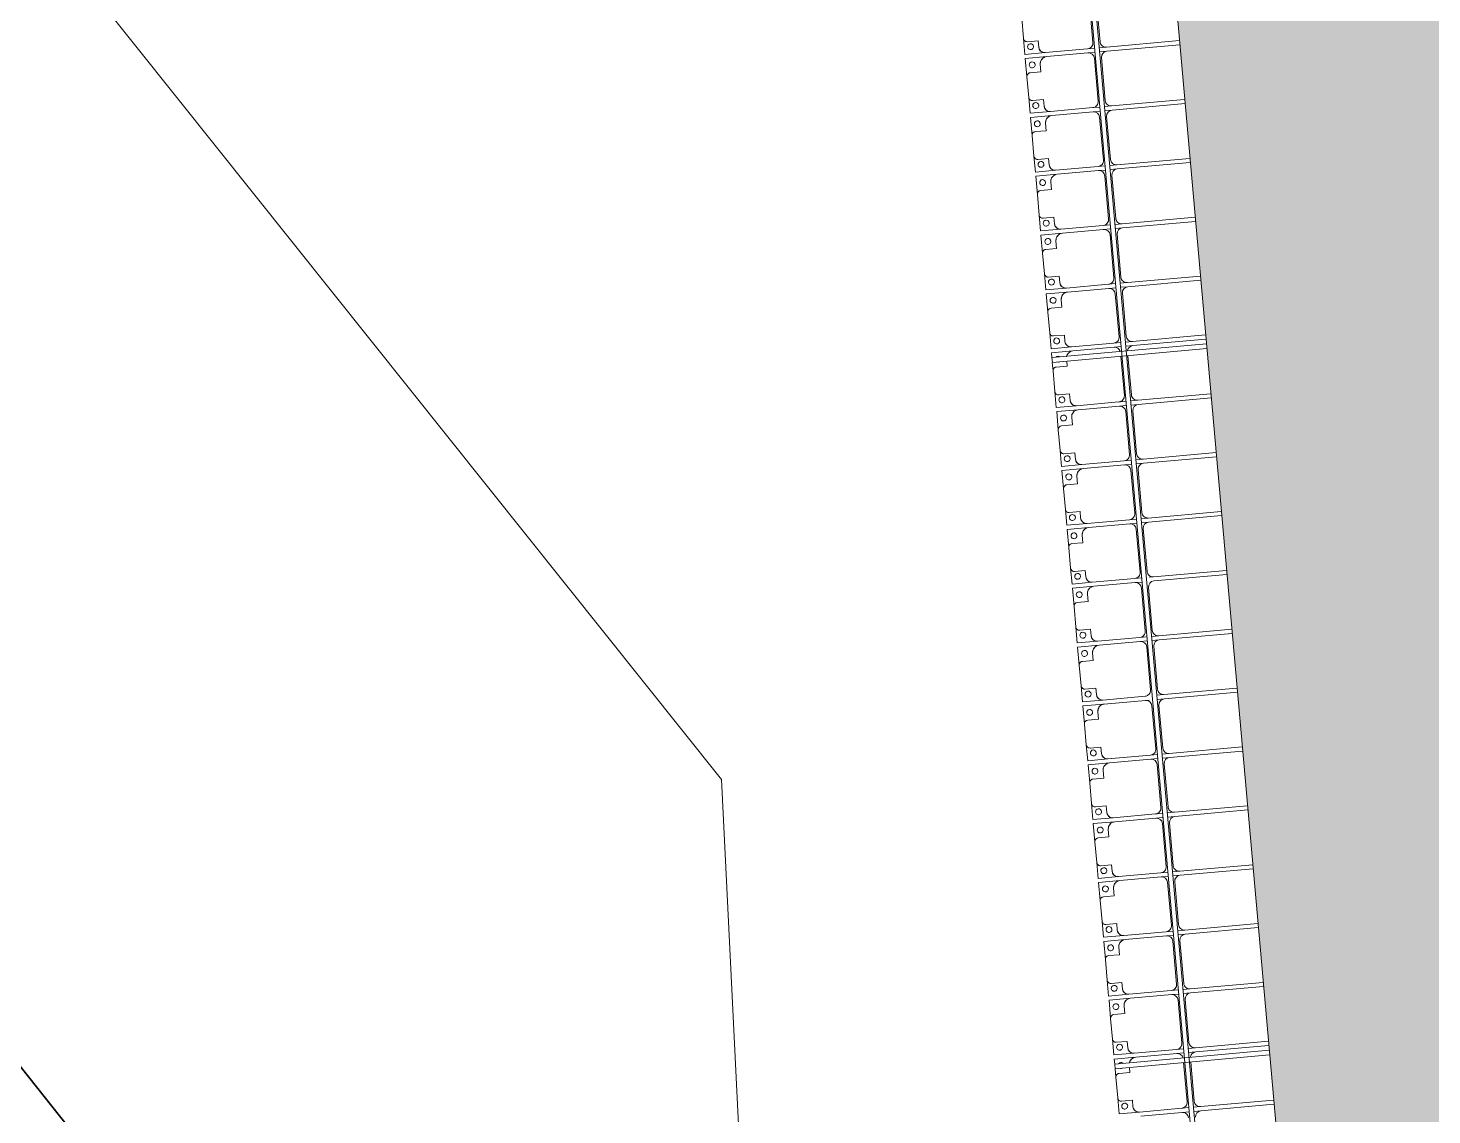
# Model space of a CAD drawing. Header units: millimetres. Extents: x -861324 to 439029, y -308065 to 694685.
# Drawn here: x -94915 to -83039, y 62810 to 72007 of the extents above; entities that cross this region are included whole.
import ezdxf

# ---------------------------------------------------------------- set-up
doc = ezdxf.new("R2010")
doc.units = ezdxf.units.MM
for name, color, linetype, lineweight in [('A-DETL-GENF', 92, 'Continuous', 9), ('A-DETL-THIN', 151, 'Continuous', 9), ('A-GENM', 13, 'Continuous', 9), ('C-TOPO-MAJR', 7, 'Continuous', 35), ('C-TOPO-MINR', 7, 'Continuous', 9), ('S-BEAM', 12, 'Continuous', 9)]:
    doc.layers.add(name, color=color, linetype=linetype, lineweight=lineweight)

# ---------------------------------------------------------------- blocks, each defined once
blk = doc.blocks.new('Dải phao đi lại kèm đỡ invester - DẢI PHAO ĐI LẠI-19658-BỐ TRÍ BÈ PIN HỒ BẢN MÒNG')
at = {"layer": 'A-GENM', "color": 7}
for p, q in [((92223, -620), (92223, 0)), ((92258, 0), (92258, -620)), ((93223, -620), (93223, 0)), ((93258, 0), (93258, -620)), ((93758, 0), (93758, -620)), ((94223, -620), (94223, 0)), ((94258, 0), (94258, -620)), ((94723, -620), (94723, 0)), ((94758, 0), (94758, -620)), ((95223, -620), (95223, 0)), ((95723, -620), (95723, 0)), ((95758, 0), (95758, -620)), ((96723, -620), (96723, 0)), ((96758, 0), (96758, -620)), ((97723, -620), (97723, 0)), ((97758, 0), (97758, -620)), ((98258, 0), (98258, -620)), ((98723, -620), (98723, 0)), ((99223, -620), (99223, 0)), ((99258, 0), (99258, -620)), ((99723, -620), (99723, 0)), ((100223, -620), (100223, 0)), ((100258, 0), (100258, -620)), ((91723, -620), (91723, 0)), ((91758, 0), (91758, -620)), ((92723, -620), (92723, 0)), ((92758, 0), (92758, -620)), ((93723, -620), (93723, 0)), ((95258, 0), (95258, -620)), ((96223, -620), (96223, 0)), ((96258, 0), (96258, -620)), ((97223, -620), (97223, 0)), ((97258, 0), (97258, -620)), ((98223, -620), (98223, 0)), ((98758, 0), (98758, -620)), ((99758, 0), (99758, -620)), ((100723, -620), (100723, 0)), ((100758, 0), (100758, -620)), ((91308, -670), (91673, -670)), ((91723, -620), (91723, -681)), ((91758, -681), (91758, -620)), ((91808, -670), (92173, -670)), ((92223, -620), (92223, -681)), ((92258, -681), (92258, -620)), ((92308, -670), (92673, -670)), ((92723, -620), (92723, -681)), ((92758, -681), (92758, -620)), ((92808, -670), (93173, -670)), ((93223, -620), (93223, -681)), ((93258, -681), (93258, -620)), ((93308, -670), (93673, -670)), ((93723, -620), (93723, -681)), ((93758, -681), (93758, -620)), ((93808, -670), (94173, -670)), ((94223, -620), (94223, -681)), ((94258, -681), (94258, -620)), ((94340, -670), (94673, -670)), ((94723, -620), (94723, -681)), ((94758, -681), (94758, -620)), ((94808, -670), (95173, -670)), ((95223, -620), (95223, -681)), ((95258, -681), (95258, -620)), ((95308, -670), (95673, -670)), ((95723, -620), (95723, -681)), ((95758, -681), (95758, -620)), ((95808, -670), (96173, -670)), ((96223, -620), (96223, -656)), ((96308, -670), (96673, -670)), ((96723, -620), (96723, -681)), ((96758, -681), (96758, -620)), ((96808, -670), (97173, -670)), ((97223, -620), (97223, -681)), ((97258, -681), (97258, -620)), ((97308, -670), (97673, -670)), ((97723, -620), (97723, -681)), ((97758, -681), (97758, -620)), ((97808, -670), (98173, -670)), ((98223, -620), (98223, -681)), ((98258, -681), (98258, -620)), ((98308, -670), (98673, -670)), ((98723, -620), (98723, -681)), ((98758, -681), (98758, -620)), ((98808, -670), (99173, -670)), ((99223, -620), (99223, -681)), ((99258, -681), (99258, -620)), ((99308, -670), (99673, -670)), ((99723, -620), (99723, -681)), ((99758, -681), (99758, -620)), ((99808, -670), (100173, -670)), ((100223, -620), (100223, -681)), ((100258, -681), (100258, -620)), ((100340, -670), (100673, -670)), ((100723, -620), (100723, -681)), ((100758, -681), (100758, -620)), ((91673, -730), (91308, -730)), ((91723, -721), (91723, -780)), ((91723, -1140), (91723, -780)), ((91758, -780), (91758, -721)), ((91758, -780), (91758, -1130)), ((92173, -730), (91808, -730)), ((92223, -721), (92223, -780)), ((92223, -1140), (92223, -780)), ((92258, -780), (92258, -721)), ((92258, -780), (92258, -1130)), ((92673, -730), (92308, -730)), ((92723, -721), (92723, -780)), ((92723, -1140), (92723, -780)), ((92758, -780), (92758, -721)), ((92758, -780), (92758, -1130)), ((93173, -730), (92808, -730)), ((93223, -721), (93223, -780)), ((93223, -1140), (93223, -780)), ((93258, -780), (93258, -721)), ((93258, -780), (93258, -1130)), ((93673, -730), (93308, -730)), ((93723, -721), (93723, -780)), ((93723, -1140), (93723, -780)), ((93758, -780), (93758, -721)), ((93758, -780), (93758, -1130)), ((94173, -730), (93808, -730)), ((94223, -721), (94223, -780)), ((94223, -1140), (94223, -780)), ((94258, -780), (94258, -721)), ((94258, -780), (94258, -1130)), ((94673, -730), (94340, -730)), ((94723, -721), (94723, -780)), ((94723, -1140), (94723, -780)), ((94758, -780), (94758, -721)), ((94758, -780), (94758, -1130)), ((95173, -730), (94808, -730)), ((95223, -721), (95223, -780)), ((95223, -1140), (95223, -780)), ((95258, -780), (95258, -721)), ((95258, -780), (95258, -1130)), ((95673, -730), (95308, -730)), ((95723, -721), (95723, -780)), ((95723, -1140), (95723, -780)), ((95758, -780), (95758, -721)), ((95758, -780), (95758, -1130)), ((96173, -730), (95808, -730)), ((96223, -721), (96223, -780)), ((96223, -1140), (96223, -780)), ((96258, -780), (96258, -721)), ((96258, -780), (96258, -1130)), ((96673, -730), (96308, -730)), ((96723, -721), (96723, -780)), ((96723, -1140), (96723, -780)), ((96758, -780), (96758, -721)), ((96758, -780), (96758, -1130)), ((97173, -730), (96808, -730)), ((97223, -1140), (97223, -780)), ((97258, -780), (97258, -748)), ((97258, -780), (97258, -1130)), ((97673, -730), (97308, -730)), ((97723, -721), (97723, -780)), ((97723, -1140), (97723, -780)), ((97758, -780), (97758, -721)), ((97758, -780), (97758, -1130)), ((98173, -730), (97808, -730)), ((98223, -721), (98223, -780)), ((98223, -1140), (98223, -780)), ((98258, -780), (98258, -721)), ((98258, -780), (98258, -1130)), ((98673, -730), (98308, -730)), ((98723, -721), (98723, -780)), ((98723, -1140), (98723, -780)), ((98758, -780), (98758, -721)), ((98758, -780), (98758, -1130)), ((99173, -730), (98808, -730)), ((99223, -721), (99223, -780)), ((99223, -1140), (99223, -780)), ((99258, -780), (99258, -721)), ((99258, -780), (99258, -1130)), ((99673, -730), (99308, -730)), ((99723, -721), (99723, -780)), ((99723, -1140), (99723, -780)), ((99758, -780), (99758, -721)), ((99758, -780), (99758, -1130)), ((100173, -730), (99808, -730)), ((100223, -721), (100223, -780)), ((100223, -1140), (100223, -780)), ((100258, -780), (100258, -721)), ((100258, -780), (100258, -1130)), ((100673, -730), (100340, -730)), ((100723, -721), (100723, -780)), ((100723, -1140), (100723, -780)), ((100758, -780), (100758, -721)), ((100758, -780), (100758, -1130)), ((91618, -1282), (91618, -1190)), ((91618, -1190), (91673, -1190)), ((91818, -1190), (91882, -1190)), ((91882, -1190), (91882, -1282)), ((92118, -1282), (92118, -1190)), ((92118, -1190), (92173, -1190)), ((92318, -1190), (92382, -1190)), ((92382, -1190), (92382, -1282)), ((92618, -1282), (92618, -1190)), ((92618, -1190), (92673, -1190)), ((92818, -1190), (92882, -1190)), ((92882, -1190), (92882, -1282)), ((93118, -1282), (93118, -1190)), ((93118, -1190), (93173, -1190)), ((93318, -1190), (93382, -1190)), ((93382, -1190), (93382, -1282)), ((93618, -1282), (93618, -1190)), ((93618, -1190), (93673, -1190)), ((93818, -1190), (93882, -1190)), ((93882, -1190), (93882, -1282)), ((94118, -1282), (94118, -1190)), ((94118, -1190), (94173, -1190)), ((94340, -1190), (94382, -1190)), ((94382, -1190), (94382, -1282)), ((94618, -1282), (94618, -1190)), ((94618, -1190), (94673, -1190)), ((94818, -1190), (94882, -1190)), ((94882, -1190), (94882, -1282)), ((95118, -1282), (95118, -1190)), ((95118, -1190), (95173, -1190)), ((95318, -1190), (95382, -1190)), ((95382, -1190), (95382, -1282)), ((95618, -1282), (95618, -1190)), ((95618, -1190), (95673, -1190)), ((95818, -1190), (95882, -1190)), ((95882, -1190), (95882, -1282)), ((96118, -1282), (96118, -1190)), ((96118, -1190), (96173, -1190)), ((96318, -1190), (96382, -1190)), ((96382, -1190), (96382, -1282)), ((96618, -1282), (96618, -1190)), ((96618, -1190), (96673, -1190)), ((96818, -1190), (96882, -1190)), ((96882, -1190), (96882, -1282)), ((97118, -1282), (97118, -1190)), ((97118, -1190), (97173, -1190)), ((97318, -1190), (97382, -1190)), ((97382, -1190), (97382, -1282)), ((97618, -1282), (97618, -1190)), ((97618, -1190), (97673, -1190)), ((97818, -1190), (97882, -1190)), ((97882, -1190), (97882, -1282)), ((98118, -1282), (98118, -1190)), ((98118, -1190), (98173, -1190)), ((98318, -1190), (98382, -1190)), ((98382, -1190), (98382, -1282)), ((98618, -1282), (98618, -1190)), ((98618, -1190), (98673, -1190)), ((98818, -1190), (98882, -1190)), ((98882, -1190), (98882, -1282)), ((99118, -1282), (99118, -1190)), ((99118, -1190), (99173, -1190)), ((99318, -1190), (99382, -1190)), ((99382, -1190), (99382, -1282)), ((99618, -1282), (99618, -1190)), ((99618, -1190), (99673, -1190)), ((99818, -1190), (99882, -1190)), ((99882, -1190), (99882, -1282)), ((100118, -1282), (100118, -1190)), ((100118, -1190), (100173, -1190)), ((100340, -1190), (100382, -1190)), ((100382, -1190), (100382, -1282)), ((100618, -1282), (100618, -1190)), ((100618, -1190), (100673, -1190)), ((91412, -1312), (91588, -1312)), ((91912, -1312), (92088, -1312)), ((92412, -1312), (92588, -1312)), ((92912, -1312), (93088, -1312)), ((93412, -1312), (93588, -1312)), ((93912, -1312), (94088, -1312)), ((94412, -1312), (94588, -1312)), ((94912, -1312), (95088, -1312)), ((95412, -1312), (95588, -1312)), ((95912, -1312), (96088, -1312)), ((96412, -1312), (96588, -1312)), ((96912, -1312), (97088, -1312)), ((97412, -1312), (97588, -1312)), ((97912, -1312), (98088, -1312)), ((98412, -1312), (98588, -1312)), ((98912, -1312), (99088, -1312)), ((99412, -1312), (99588, -1312)), ((99912, -1312), (100088, -1312)), ((100412, -1312), (100588, -1312))]:
    blk.add_line(p, q, dxfattribs=at)
at = {"layer": 'A-GENM', "color": 9}
for p, q in [((91723, -620), (91723, -681)), ((91758, -681), (91758, -620)), ((92223, -620), (92223, -681)), ((92258, -681), (92258, -620)), ((92723, -620), (92723, -681)), ((92758, -681), (92758, -620)), ((93223, -620), (93223, -681)), ((93258, -681), (93258, -620)), ((93723, -620), (93723, -681)), ((93758, -681), (93758, -620)), ((94223, -620), (94223, -681)), ((94258, -681), (94258, -620)), ((94723, -620), (94723, -681)), ((94758, -681), (94758, -620)), ((95223, -620), (95223, -681)), ((95258, -681), (95258, -620)), ((95723, -620), (95723, -681)), ((95758, -681), (95758, -620)), ((96723, -620), (96723, -681)), ((96758, -681), (96758, -620)), ((97223, -620), (97223, -681)), ((97258, -681), (97258, -620)), ((97723, -620), (97723, -681)), ((97758, -681), (97758, -620)), ((98223, -620), (98223, -681)), ((98258, -681), (98258, -620)), ((98723, -620), (98723, -681)), ((98758, -681), (98758, -620)), ((99223, -620), (99223, -681)), ((99258, -681), (99258, -620)), ((99723, -620), (99723, -681)), ((99758, -681), (99758, -620)), ((100223, -620), (100223, -681)), ((100258, -681), (100258, -620)), ((100723, -620), (100723, -681)), ((100758, -681), (100758, -620)), ((91723, -721), (91723, -780)), ((91758, -780), (91758, -721)), ((92223, -721), (92223, -780)), ((92258, -780), (92258, -721)), ((92723, -721), (92723, -780)), ((92758, -780), (92758, -721)), ((93223, -721), (93223, -780)), ((93258, -780), (93258, -721)), ((93723, -721), (93723, -780)), ((93758, -780), (93758, -721)), ((94223, -721), (94223, -780)), ((94258, -780), (94258, -721)), ((94723, -721), (94723, -780)), ((94758, -780), (94758, -721)), ((95223, -721), (95223, -780)), ((95258, -780), (95258, -721)), ((95723, -721), (95723, -780)), ((95758, -780), (95758, -721)), ((96223, -721), (96223, -780)), ((96258, -780), (96258, -721)), ((96723, -721), (96723, -780)), ((96758, -780), (96758, -721)), ((97258, -780), (97258, -748)), ((97723, -721), (97723, -780)), ((97758, -780), (97758, -721)), ((98223, -721), (98223, -780)), ((98258, -780), (98258, -721)), ((98723, -721), (98723, -780)), ((98758, -780), (98758, -721)), ((99223, -721), (99223, -780)), ((99258, -780), (99258, -721)), ((99723, -721), (99723, -780)), ((99758, -780), (99758, -721)), ((100223, -721), (100223, -780)), ((100258, -780), (100258, -721)), ((100723, -721), (100723, -780)), ((100758, -780), (100758, -721)), ((91723, -1140), (91723, -1312)), ((91723, -1312), (91723, -1140)), ((91758, -1312), (91758, -1130)), ((91758, -1130), (91758, -1312)), ((92223, -1140), (92223, -1312)), ((92223, -1312), (92223, -1140)), ((92258, -1312), (92258, -1130)), ((92258, -1130), (92258, -1312)), ((92723, -1140), (92723, -1312)), ((92723, -1312), (92723, -1140)), ((92758, -1312), (92758, -1130)), ((92758, -1130), (92758, -1312)), ((93223, -1140), (93223, -1312)), ((93223, -1312), (93223, -1140)), ((93258, -1312), (93258, -1130)), ((93258, -1130), (93258, -1312)), ((93723, -1140), (93723, -1312)), ((93723, -1312), (93723, -1140)), ((93758, -1312), (93758, -1130)), ((93758, -1130), (93758, -1312)), ((94223, -1140), (94223, -1312)), ((94223, -1312), (94223, -1140)), ((94258, -1312), (94258, -1130)), ((94258, -1130), (94258, -1312)), ((94723, -1140), (94723, -1312)), ((94723, -1312), (94723, -1140)), ((94758, -1312), (94758, -1130)), ((94758, -1130), (94758, -1312)), ((95223, -1140), (95223, -1312)), ((95223, -1312), (95223, -1140)), ((95258, -1312), (95258, -1130)), ((95258, -1130), (95258, -1312)), ((95723, -1140), (95723, -1312)), ((95723, -1312), (95723, -1140)), ((95758, -1312), (95758, -1130)), ((95758, -1130), (95758, -1312)), ((96223, -1140), (96223, -1312)), ((96223, -1312), (96223, -1140)), ((96258, -1312), (96258, -1130)), ((96258, -1130), (96258, -1312)), ((96723, -1140), (96723, -1312)), ((96723, -1312), (96723, -1140)), ((96758, -1312), (96758, -1130)), ((96758, -1130), (96758, -1312)), ((97223, -1140), (97223, -1312)), ((97223, -1312), (97223, -1140)), ((97258, -1312), (97258, -1130)), ((97258, -1130), (97258, -1312)), ((97723, -1140), (97723, -1312)), ((97723, -1312), (97723, -1140)), ((97758, -1312), (97758, -1130)), ((97758, -1130), (97758, -1312)), ((98223, -1140), (98223, -1312)), ((98223, -1312), (98223, -1140)), ((98258, -1312), (98258, -1130)), ((98258, -1130), (98258, -1312)), ((98723, -1140), (98723, -1312)), ((98723, -1312), (98723, -1140)), ((98758, -1312), (98758, -1130)), ((98758, -1130), (98758, -1312)), ((99223, -1140), (99223, -1312)), ((99223, -1312), (99223, -1140)), ((99258, -1312), (99258, -1130)), ((99258, -1130), (99258, -1312)), ((99723, -1140), (99723, -1312)), ((99723, -1312), (99723, -1140)), ((99758, -1312), (99758, -1130)), ((99758, -1130), (99758, -1312)), ((100223, -1140), (100223, -1312)), ((100223, -1312), (100223, -1140)), ((100258, -1312), (100258, -1130)), ((100258, -1130), (100258, -1312)), ((100723, -1140), (100723, -1312)), ((100723, -1312), (100723, -1140)), ((91673, -1190), (91618, -1190)), ((91618, -1190), (91618, -1282)), ((91618, -1282), (91618, -1190)), ((91618, -1190), (91618, -1282)), ((91618, -1190), (91673, -1190)), ((91673, -1190), (91618, -1190)), ((91882, -1190), (91818, -1190)), ((91818, -1190), (91882, -1190)), ((91882, -1190), (91818, -1190)), ((91882, -1282), (91882, -1190)), ((91882, -1190), (91882, -1282)), ((91882, -1282), (91882, -1190)), ((92173, -1190), (92118, -1190)), ((92118, -1190), (92118, -1282)), ((92118, -1282), (92118, -1190)), ((92118, -1190), (92118, -1282)), ((92118, -1190), (92173, -1190)), ((92173, -1190), (92118, -1190)), ((92382, -1190), (92318, -1190)), ((92318, -1190), (92382, -1190)), ((92382, -1190), (92318, -1190)), ((92382, -1282), (92382, -1190)), ((92382, -1190), (92382, -1282)), ((92382, -1282), (92382, -1190)), ((92673, -1190), (92618, -1190)), ((92618, -1190), (92618, -1282)), ((92618, -1282), (92618, -1190)), ((92618, -1190), (92618, -1282)), ((92618, -1190), (92673, -1190)), ((92673, -1190), (92618, -1190)), ((92882, -1190), (92818, -1190)), ((92818, -1190), (92882, -1190)), ((92882, -1190), (92818, -1190)), ((92882, -1282), (92882, -1190)), ((92882, -1190), (92882, -1282)), ((92882, -1282), (92882, -1190)), ((93173, -1190), (93118, -1190)), ((93118, -1190), (93118, -1282)), ((93118, -1282), (93118, -1190)), ((93118, -1190), (93118, -1282)), ((93118, -1190), (93173, -1190)), ((93173, -1190), (93118, -1190)), ((93382, -1190), (93318, -1190)), ((93318, -1190), (93382, -1190)), ((93382, -1190), (93318, -1190)), ((93382, -1282), (93382, -1190)), ((93382, -1190), (93382, -1282)), ((93382, -1282), (93382, -1190)), ((93673, -1190), (93618, -1190)), ((93618, -1190), (93618, -1282)), ((93618, -1282), (93618, -1190)), ((93618, -1190), (93618, -1282)), ((93618, -1190), (93673, -1190)), ((93673, -1190), (93618, -1190)), ((93882, -1190), (93818, -1190)), ((93818, -1190), (93882, -1190)), ((93882, -1190), (93818, -1190)), ((93882, -1282), (93882, -1190)), ((93882, -1190), (93882, -1282)), ((93882, -1282), (93882, -1190)), ((94173, -1190), (94118, -1190)), ((94118, -1190), (94118, -1282)), ((94118, -1282), (94118, -1190)), ((94118, -1190), (94118, -1282)), ((94118, -1190), (94173, -1190)), ((94173, -1190), (94118, -1190)), ((94382, -1190), (94340, -1190)), ((94340, -1190), (94382, -1190)), ((94382, -1190), (94340, -1190)), ((94382, -1282), (94382, -1190)), ((94382, -1190), (94382, -1282)), ((94382, -1282), (94382, -1190)), ((94673, -1190), (94618, -1190)), ((94618, -1190), (94618, -1282)), ((94618, -1282), (94618, -1190)), ((94618, -1190), (94618, -1282)), ((94618, -1190), (94673, -1190)), ((94673, -1190), (94618, -1190)), ((94882, -1190), (94818, -1190)), ((94818, -1190), (94882, -1190)), ((94882, -1190), (94818, -1190)), ((94882, -1282), (94882, -1190)), ((94882, -1190), (94882, -1282)), ((94882, -1282), (94882, -1190)), ((95173, -1190), (95118, -1190)), ((95118, -1190), (95118, -1282)), ((95118, -1282), (95118, -1190)), ((95118, -1190), (95118, -1282)), ((95118, -1190), (95173, -1190)), ((95173, -1190), (95118, -1190)), ((95382, -1190), (95318, -1190)), ((95318, -1190), (95382, -1190)), ((95382, -1190), (95318, -1190)), ((95382, -1282), (95382, -1190)), ((95382, -1190), (95382, -1282)), ((95382, -1282), (95382, -1190)), ((95673, -1190), (95618, -1190)), ((95618, -1190), (95618, -1282)), ((95618, -1282), (95618, -1190)), ((95618, -1190), (95618, -1282)), ((95618, -1190), (95673, -1190)), ((95673, -1190), (95618, -1190)), ((95882, -1190), (95818, -1190)), ((95818, -1190), (95882, -1190)), ((95882, -1190), (95818, -1190)), ((95882, -1282), (95882, -1190)), ((95882, -1190), (95882, -1282)), ((95882, -1282), (95882, -1190)), ((96173, -1190), (96118, -1190)), ((96118, -1190), (96118, -1282)), ((96118, -1282), (96118, -1190)), ((96118, -1190), (96118, -1282)), ((96118, -1190), (96173, -1190)), ((96173, -1190), (96118, -1190)), ((96382, -1190), (96318, -1190)), ((96318, -1190), (96382, -1190)), ((96382, -1190), (96318, -1190)), ((96382, -1282), (96382, -1190)), ((96382, -1190), (96382, -1282)), ((96382, -1282), (96382, -1190)), ((96673, -1190), (96618, -1190)), ((96618, -1190), (96618, -1282)), ((96618, -1282), (96618, -1190)), ((96618, -1190), (96618, -1282)), ((96618, -1190), (96673, -1190)), ((96673, -1190), (96618, -1190)), ((96882, -1190), (96818, -1190)), ((96818, -1190), (96882, -1190)), ((96882, -1190), (96818, -1190)), ((96882, -1282), (96882, -1190)), ((96882, -1190), (96882, -1282)), ((96882, -1282), (96882, -1190)), ((97173, -1190), (97118, -1190)), ((97118, -1190), (97118, -1282)), ((97118, -1282), (97118, -1190)), ((97118, -1190), (97118, -1282)), ((97118, -1190), (97173, -1190)), ((97173, -1190), (97118, -1190)), ((97382, -1190), (97318, -1190)), ((97318, -1190), (97382, -1190)), ((97382, -1190), (97318, -1190)), ((97382, -1282), (97382, -1190)), ((97382, -1190), (97382, -1282)), ((97382, -1282), (97382, -1190)), ((97673, -1190), (97618, -1190)), ((97618, -1190), (97618, -1282)), ((97618, -1282), (97618, -1190)), ((97618, -1190), (97618, -1282)), ((97618, -1190), (97673, -1190)), ((97673, -1190), (97618, -1190)), ((97882, -1190), (97818, -1190)), ((97818, -1190), (97882, -1190)), ((97882, -1190), (97818, -1190)), ((97882, -1282), (97882, -1190)), ((97882, -1190), (97882, -1282)), ((97882, -1282), (97882, -1190)), ((98173, -1190), (98118, -1190)), ((98118, -1190), (98118, -1282)), ((98118, -1282), (98118, -1190)), ((98118, -1190), (98118, -1282)), ((98118, -1190), (98173, -1190)), ((98173, -1190), (98118, -1190)), ((98382, -1190), (98318, -1190)), ((98318, -1190), (98382, -1190)), ((98382, -1190), (98318, -1190)), ((98382, -1282), (98382, -1190)), ((98382, -1190), (98382, -1282)), ((98382, -1282), (98382, -1190)), ((98673, -1190), (98618, -1190)), ((98618, -1190), (98618, -1282)), ((98618, -1282), (98618, -1190)), ((98618, -1190), (98618, -1282)), ((98618, -1190), (98673, -1190)), ((98673, -1190), (98618, -1190)), ((98882, -1190), (98818, -1190)), ((98818, -1190), (98882, -1190)), ((98882, -1190), (98818, -1190)), ((98882, -1282), (98882, -1190)), ((98882, -1190), (98882, -1282)), ((98882, -1282), (98882, -1190)), ((99173, -1190), (99118, -1190)), ((99118, -1190), (99118, -1282)), ((99118, -1282), (99118, -1190)), ((99118, -1190), (99118, -1282)), ((99118, -1190), (99173, -1190)), ((99173, -1190), (99118, -1190)), ((99382, -1190), (99318, -1190)), ((99318, -1190), (99382, -1190)), ((99382, -1190), (99318, -1190)), ((99382, -1282), (99382, -1190)), ((99382, -1190), (99382, -1282)), ((99382, -1282), (99382, -1190)), ((99673, -1190), (99618, -1190)), ((99618, -1190), (99618, -1282)), ((99618, -1282), (99618, -1190)), ((99618, -1190), (99618, -1282)), ((99618, -1190), (99673, -1190)), ((99673, -1190), (99618, -1190)), ((99882, -1190), (99818, -1190)), ((99818, -1190), (99882, -1190)), ((99882, -1190), (99818, -1190)), ((99882, -1282), (99882, -1190)), ((99882, -1190), (99882, -1282)), ((99882, -1282), (99882, -1190)), ((100173, -1190), (100118, -1190)), ((100118, -1190), (100118, -1282)), ((100118, -1282), (100118, -1190)), ((100118, -1190), (100118, -1282)), ((100118, -1190), (100173, -1190)), ((100173, -1190), (100118, -1190)), ((100382, -1190), (100340, -1190)), ((100340, -1190), (100382, -1190)), ((100382, -1190), (100340, -1190)), ((100382, -1282), (100382, -1190)), ((100382, -1190), (100382, -1282)), ((100382, -1282), (100382, -1190)), ((100673, -1190), (100618, -1190)), ((100618, -1190), (100618, -1282)), ((100618, -1282), (100618, -1190)), ((100618, -1190), (100618, -1282)), ((100618, -1190), (100673, -1190)), ((100673, -1190), (100618, -1190)), ((91723, -1312), (91588, -1312)), ((91588, -1312), (91723, -1312)), ((91912, -1312), (91758, -1312)), ((91758, -1312), (91912, -1312)), ((92223, -1312), (92088, -1312)), ((92088, -1312), (92223, -1312)), ((92412, -1312), (92258, -1312)), ((92258, -1312), (92412, -1312)), ((92723, -1312), (92588, -1312)), ((92588, -1312), (92723, -1312)), ((92912, -1312), (92758, -1312)), ((92758, -1312), (92912, -1312)), ((93223, -1312), (93088, -1312)), ((93088, -1312), (93223, -1312)), ((93412, -1312), (93258, -1312)), ((93258, -1312), (93412, -1312)), ((93723, -1312), (93588, -1312)), ((93588, -1312), (93723, -1312)), ((93912, -1312), (93758, -1312)), ((93758, -1312), (93912, -1312)), ((94223, -1312), (94088, -1312)), ((94088, -1312), (94223, -1312)), ((94300, -1312), (94258, -1312)), ((94258, -1312), (94300, -1312)), ((94412, -1312), (94340, -1312)), ((94340, -1312), (94412, -1312)), ((94723, -1312), (94588, -1312)), ((94588, -1312), (94723, -1312)), ((94912, -1312), (94758, -1312)), ((94758, -1312), (94912, -1312)), ((95223, -1312), (95088, -1312)), ((95088, -1312), (95223, -1312)), ((95412, -1312), (95258, -1312)), ((95258, -1312), (95412, -1312)), ((95723, -1312), (95588, -1312)), ((95588, -1312), (95723, -1312)), ((95912, -1312), (95758, -1312)), ((95758, -1312), (95912, -1312)), ((96223, -1312), (96088, -1312)), ((96088, -1312), (96223, -1312)), ((96412, -1312), (96258, -1312)), ((96258, -1312), (96412, -1312)), ((96723, -1312), (96588, -1312)), ((96588, -1312), (96723, -1312)), ((96912, -1312), (96758, -1312)), ((96758, -1312), (96912, -1312)), ((97223, -1312), (97088, -1312)), ((97088, -1312), (97223, -1312)), ((97412, -1312), (97258, -1312)), ((97258, -1312), (97412, -1312)), ((97723, -1312), (97588, -1312)), ((97588, -1312), (97723, -1312)), ((97912, -1312), (97758, -1312)), ((97758, -1312), (97912, -1312)), ((98223, -1312), (98088, -1312)), ((98088, -1312), (98223, -1312)), ((98412, -1312), (98258, -1312)), ((98258, -1312), (98412, -1312)), ((98723, -1312), (98588, -1312)), ((98588, -1312), (98723, -1312)), ((98912, -1312), (98758, -1312)), ((98758, -1312), (98912, -1312)), ((99223, -1312), (99088, -1312)), ((99088, -1312), (99223, -1312)), ((99412, -1312), (99258, -1312)), ((99258, -1312), (99412, -1312)), ((99723, -1312), (99588, -1312)), ((99588, -1312), (99723, -1312)), ((99912, -1312), (99758, -1312)), ((99758, -1312), (99912, -1312)), ((100223, -1312), (100088, -1312)), ((100088, -1312), (100223, -1312)), ((100300, -1312), (100258, -1312)), ((100258, -1312), (100300, -1312)), ((100412, -1312), (100340, -1312)), ((100340, -1312), (100412, -1312)), ((100723, -1312), (100588, -1312)), ((100588, -1312), (100723, -1312))]:
    blk.add_line(p, q, dxfattribs=at)
at = {"layer": 'A-GENM', "color": 7}
for centre, radius, start, end in [((91673, -620), 50, 270, 0), ((91808, -620), 50, 180, 270), ((92173, -620), 50, 270, 0), ((92308, -620), 50, 180, 270), ((92673, -620), 50, 270, 0), ((92808, -620), 50, 180, 270), ((93173, -620), 50, 270, 0), ((93308, -620), 50, 180, 270), ((93673, -620), 50, 270, 0), ((93808, -620), 50, 180, 270), ((94173, -620), 50, 270, 0), ((94308, -620), 50, 180, 255), ((94673, -620), 50, 270, 0), ((94808, -620), 50, 180, 270), ((95173, -620), 50, 270, 0), ((95308, -620), 50, 180, 270), ((95673, -620), 50, 270, 0), ((95808, -620), 50, 180, 270), ((96173, -620), 50, 270, 0), ((96308, -620), 50, 180, 270), ((96673, -620), 50, 270, 0), ((96808, -620), 50, 180, 270), ((97173, -620), 50, 270, 0), ((97308, -620), 50, 180, 270), ((97673, -620), 50, 270, 0), ((97808, -620), 50, 180, 270), ((98173, -620), 50, 270, 0), ((98308, -620), 50, 180, 270), ((98673, -620), 50, 270, 0), ((98808, -620), 50, 180, 270), ((99173, -620), 50, 270, 0), ((99308, -620), 50, 180, 270), ((99673, -620), 50, 270, 0), ((99808, -620), 50, 180, 270), ((100173, -620), 50, 270, 0), ((100308, -620), 50, 180, 255), ((100673, -620), 50, 270, 0), ((100808, -620), 50, 180, 270), ((91673, -780), 50, 360, 90), ((91808, -780), 50, 90, 180), ((92173, -780), 50, 360, 90), ((92308, -780), 50, 90, 180), ((92673, -780), 50, 360, 90), ((92808, -780), 50, 90, 180), ((93173, -780), 50, 360, 90), ((93308, -780), 50, 90, 180), ((93673, -780), 50, 360, 90), ((93808, -780), 50, 90, 180), ((94173, -780), 50, 360, 90), ((94308, -780), 50, 105, 180), ((94673, -780), 50, 360, 90), ((94808, -780), 50, 90, 180), ((95173, -780), 50, 360, 90), ((95308, -780), 50, 90, 180), ((95673, -780), 50, 360, 90), ((95808, -780), 50, 90, 180), ((96173, -780), 50, 360, 90), ((96308, -780), 50, 90, 180), ((96673, -780), 50, 360, 90), ((96808, -780), 50, 90, 180), ((97173, -780), 50, 360, 90), ((97308, -780), 50, 90, 180), ((97673, -780), 50, 360, 90), ((97808, -780), 50, 90, 180), ((98173, -780), 50, 360, 90), ((98308, -780), 50, 90, 180), ((98673, -780), 50, 360, 90), ((98808, -780), 50, 90, 180), ((99173, -780), 50, 360, 90), ((99308, -780), 50, 90, 180), ((99673, -780), 50, 360, 90), ((99808, -780), 50, 90, 180), ((100173, -780), 50, 360, 90), ((100308, -780), 50, 105, 180), ((100673, -780), 50, 360, 90), ((100808, -780), 50, 90, 180), ((91673, -1140), 50, 270, 360), ((91818, -1130), 60, 180, 270), ((92173, -1140), 50, 270, 360), ((92318, -1130), 60, 180, 270), ((92673, -1140), 50, 270, 360), ((92818, -1130), 60, 180, 270), ((93173, -1140), 50, 270, 360), ((93318, -1130), 60, 180, 270), ((93673, -1140), 50, 270, 360), ((93818, -1130), 60, 180, 270), ((94173, -1140), 50, 270, 360), ((94318, -1130), 60, 180, 255), ((94673, -1140), 50, 270, 360), ((94818, -1130), 60, 180, 270), ((95173, -1140), 50, 270, 360), ((95318, -1130), 60, 180, 270), ((95673, -1140), 50, 270, 360), ((95818, -1130), 60, 180, 270), ((96173, -1140), 50, 270, 360), ((96318, -1130), 60, 180, 270), ((96673, -1140), 50, 270, 360), ((96818, -1130), 60, 180, 270), ((97173, -1140), 50, 270, 360), ((97318, -1130), 60, 180, 270), ((97673, -1140), 50, 270, 360), ((97818, -1130), 60, 180, 270), ((98173, -1140), 50, 270, 360), ((98318, -1130), 60, 180, 270), ((98673, -1140), 50, 270, 360), ((98818, -1130), 60, 180, 270), ((99173, -1140), 50, 270, 360), ((99318, -1130), 60, 180, 270), ((99673, -1140), 50, 270, 360), ((99818, -1130), 60, 180, 270), ((100173, -1140), 50, 270, 360), ((100318, -1130), 60, 180, 255), ((100673, -1140), 50, 270, 360), ((91588, -1282), 30, 270, 0), ((91912, -1282), 30, 180, 270), ((92088, -1282), 30, 270, 0), ((92412, -1282), 30, 180, 270), ((92588, -1282), 30, 270, 0), ((92912, -1282), 30, 180, 270), ((93088, -1282), 30, 270, 0), ((93412, -1282), 30, 180, 270), ((93588, -1282), 30, 270, 0), ((93912, -1282), 30, 180, 270), ((94088, -1282), 30, 270, 0), ((94412, -1282), 30, 180, 270), ((94588, -1282), 30, 270, 0), ((94912, -1282), 30, 180, 270), ((95088, -1282), 30, 270, 0), ((95412, -1282), 30, 180, 270), ((95588, -1282), 30, 270, 0), ((95912, -1282), 30, 180, 270), ((96088, -1282), 30, 270, 0), ((96412, -1282), 30, 180, 270), ((96588, -1282), 30, 270, 0), ((96912, -1282), 30, 180, 270), ((97088, -1282), 30, 270, 0), ((97412, -1282), 30, 180, 270), ((97588, -1282), 30, 270, 0), ((97912, -1282), 30, 180, 270), ((98088, -1282), 30, 270, 0), ((98412, -1282), 30, 180, 270), ((98588, -1282), 30, 270, 0), ((98912, -1282), 30, 180, 270), ((99088, -1282), 30, 270, 0), ((99412, -1282), 30, 180, 270), ((99588, -1282), 30, 270, 0), ((99912, -1282), 30, 180, 270), ((100088, -1282), 30, 270, 0), ((100412, -1282), 30, 180, 270), ((100588, -1282), 30, 270, 0)]:
    blk.add_arc(centre, radius, start, end, dxfattribs=at)
at = {"layer": 'A-GENM', "color": 9}
for centre, radius, start, end in [((91673, -1140), 50, 270, 345), ((91673, -1140), 50, 270, 345), ((91673, -1140), 50, 270, 345), ((91818, -1130), 60, 195, 270), ((91818, -1130), 60, 195, 270), ((91818, -1130), 60, 195, 270), ((92173, -1140), 50, 270, 345), ((92173, -1140), 50, 270, 345), ((92173, -1140), 50, 270, 345), ((92318, -1130), 60, 195, 270), ((92318, -1130), 60, 195, 270), ((92318, -1130), 60, 195, 270), ((92673, -1140), 50, 270, 345), ((92673, -1140), 50, 270, 345), ((92673, -1140), 50, 270, 345), ((92818, -1130), 60, 195, 270), ((92818, -1130), 60, 195, 270), ((92818, -1130), 60, 195, 270), ((93173, -1140), 50, 270, 345), ((93173, -1140), 50, 270, 345), ((93173, -1140), 50, 270, 345), ((93318, -1130), 60, 195, 270), ((93318, -1130), 60, 195, 270), ((93318, -1130), 60, 195, 270), ((93673, -1140), 50, 270, 345), ((93673, -1140), 50, 270, 345), ((93673, -1140), 50, 270, 345), ((93818, -1130), 60, 195, 270), ((93818, -1130), 60, 195, 270), ((93818, -1130), 60, 195, 270), ((94173, -1140), 50, 270, 345), ((94173, -1140), 50, 270, 345), ((94173, -1140), 50, 270, 345), ((94318, -1130), 60, 195, 255), ((94318, -1130), 60, 195, 255), ((94318, -1130), 60, 195, 255), ((94673, -1140), 50, 270, 345), ((94673, -1140), 50, 270, 345), ((94673, -1140), 50, 270, 345), ((94818, -1130), 60, 195, 270), ((94818, -1130), 60, 195, 270), ((94818, -1130), 60, 195, 270), ((95173, -1140), 50, 270, 345), ((95173, -1140), 50, 270, 345), ((95173, -1140), 50, 270, 345), ((95318, -1130), 60, 195, 270), ((95318, -1130), 60, 195, 270), ((95318, -1130), 60, 195, 270), ((95673, -1140), 50, 270, 345), ((95673, -1140), 50, 270, 345), ((95673, -1140), 50, 270, 345), ((95818, -1130), 60, 195, 270), ((95818, -1130), 60, 195, 270), ((95818, -1130), 60, 195, 270), ((96173, -1140), 50, 270, 345), ((96173, -1140), 50, 270, 345), ((96173, -1140), 50, 270, 345), ((96318, -1130), 60, 195, 270), ((96318, -1130), 60, 195, 270), ((96318, -1130), 60, 195, 270), ((96673, -1140), 50, 270, 345), ((96673, -1140), 50, 270, 345), ((96673, -1140), 50, 270, 345), ((96818, -1130), 60, 195, 270), ((96818, -1130), 60, 195, 270), ((96818, -1130), 60, 195, 270), ((97173, -1140), 50, 270, 345), ((97173, -1140), 50, 270, 345), ((97173, -1140), 50, 270, 345), ((97318, -1130), 60, 195, 270), ((97318, -1130), 60, 195, 270), ((97318, -1130), 60, 195, 270), ((97673, -1140), 50, 270, 345), ((97673, -1140), 50, 270, 345), ((97673, -1140), 50, 270, 345), ((97818, -1130), 60, 195, 270), ((97818, -1130), 60, 195, 270), ((97818, -1130), 60, 195, 270), ((98173, -1140), 50, 270, 345), ((98173, -1140), 50, 270, 345), ((98173, -1140), 50, 270, 345), ((98318, -1130), 60, 195, 270), ((98318, -1130), 60, 195, 270), ((98318, -1130), 60, 195, 270), ((98673, -1140), 50, 270, 345), ((98673, -1140), 50, 270, 345), ((98673, -1140), 50, 270, 345), ((98818, -1130), 60, 195, 270), ((98818, -1130), 60, 195, 270), ((98818, -1130), 60, 195, 270), ((99173, -1140), 50, 270, 345), ((99173, -1140), 50, 270, 345), ((99173, -1140), 50, 270, 345), ((99318, -1130), 60, 195, 270), ((99318, -1130), 60, 195, 270), ((99318, -1130), 60, 195, 270), ((99673, -1140), 50, 270, 345), ((99673, -1140), 50, 270, 345), ((99673, -1140), 50, 270, 345), ((99818, -1130), 60, 195, 270), ((99818, -1130), 60, 195, 270), ((99818, -1130), 60, 195, 270), ((100173, -1140), 50, 270, 345), ((100173, -1140), 50, 270, 345), ((100173, -1140), 50, 270, 345), ((100318, -1130), 60, 195, 255), ((100318, -1130), 60, 195, 255), ((100318, -1130), 60, 195, 255), ((100673, -1140), 50, 270, 345), ((100673, -1140), 50, 270, 345), ((100673, -1140), 50, 270, 345), ((91588, -1282), 30, 300, 0), ((91588, -1282), 30, 300, 0), ((91588, -1282), 30, 300, 0), ((91662, -1259), 25, 90, 270), ((91662, -1259), 25, 90, 270), ((91662, -1259), 25, 270, 90), ((91662, -1259), 25, 270, 90), ((91817, -1259), 25, 90, 270), ((91817, -1259), 25, 90, 270), ((91817, -1259), 25, 270, 90), ((91817, -1259), 25, 270, 90), ((91912, -1282), 30, 180, 240), ((91912, -1282), 30, 180, 240), ((91912, -1282), 30, 180, 240), ((92088, -1282), 30, 300, 0), ((92088, -1282), 30, 300, 0), ((92088, -1282), 30, 300, 0), ((92162, -1259), 25, 90, 270), ((92162, -1259), 25, 90, 270), ((92162, -1259), 25, 270, 90), ((92162, -1259), 25, 270, 90), ((92317, -1259), 25, 90, 270), ((92317, -1259), 25, 90, 270), ((92317, -1259), 25, 270, 90), ((92317, -1259), 25, 270, 90), ((92412, -1282), 30, 180, 240), ((92412, -1282), 30, 180, 240), ((92412, -1282), 30, 180, 240), ((92588, -1282), 30, 300, 0), ((92588, -1282), 30, 300, 0), ((92588, -1282), 30, 300, 0), ((92662, -1259), 25, 90, 270), ((92662, -1259), 25, 90, 270), ((92662, -1259), 25, 270, 90), ((92662, -1259), 25, 270, 90), ((92817, -1259), 25, 90, 270), ((92817, -1259), 25, 90, 270), ((92817, -1259), 25, 270, 90), ((92817, -1259), 25, 270, 90), ((92912, -1282), 30, 180, 240), ((92912, -1282), 30, 180, 240), ((92912, -1282), 30, 180, 240), ((93088, -1282), 30, 300, 0), ((93088, -1282), 30, 300, 0), ((93088, -1282), 30, 300, 0), ((93162, -1259), 25, 90, 270), ((93162, -1259), 25, 90, 270), ((93162, -1259), 25, 270, 90), ((93162, -1259), 25, 270, 90), ((93317, -1259), 25, 90, 270), ((93317, -1259), 25, 90, 270), ((93317, -1259), 25, 270, 90), ((93317, -1259), 25, 270, 90), ((93412, -1282), 30, 180, 240), ((93412, -1282), 30, 180, 240), ((93412, -1282), 30, 180, 240), ((93588, -1282), 30, 300, 0), ((93588, -1282), 30, 300, 0), ((93588, -1282), 30, 300, 0), ((93662, -1259), 25, 90, 270), ((93662, -1259), 25, 90, 270), ((93662, -1259), 25, 270, 90), ((93662, -1259), 25, 270, 90), ((93817, -1259), 25, 90, 270), ((93817, -1259), 25, 90, 270), ((93817, -1259), 25, 270, 90), ((93817, -1259), 25, 270, 90), ((93912, -1282), 30, 180, 240), ((93912, -1282), 30, 180, 240), ((93912, -1282), 30, 180, 240), ((94088, -1282), 30, 300, 0), ((94088, -1282), 30, 300, 0), ((94088, -1282), 30, 300, 0), ((94162, -1259), 25, 90, 270), ((94162, -1259), 25, 90, 270), ((94162, -1259), 25, 270, 90), ((94162, -1259), 25, 270, 90), ((94317, -1259), 25, 135, 225), ((94317, -1259), 25, 135, 225), ((94317, -1259), 25, 345, 15), ((94317, -1259), 25, 345, 15), ((94412, -1282), 30, 180, 240), ((94412, -1282), 30, 180, 240), ((94412, -1282), 30, 180, 240), ((94588, -1282), 30, 300, 0), ((94588, -1282), 30, 300, 0), ((94588, -1282), 30, 300, 0), ((94662, -1259), 25, 90, 270), ((94662, -1259), 25, 90, 270), ((94662, -1259), 25, 270, 90), ((94662, -1259), 25, 270, 90), ((94817, -1259), 25, 90, 270), ((94817, -1259), 25, 90, 270), ((94817, -1259), 25, 270, 90), ((94817, -1259), 25, 270, 90), ((94912, -1282), 30, 180, 240), ((94912, -1282), 30, 180, 240), ((94912, -1282), 30, 180, 240), ((95088, -1282), 30, 300, 0), ((95088, -1282), 30, 300, 0), ((95088, -1282), 30, 300, 0), ((95162, -1259), 25, 90, 270), ((95162, -1259), 25, 90, 270), ((95162, -1259), 25, 270, 90), ((95162, -1259), 25, 270, 90), ((95317, -1259), 25, 90, 270), ((95317, -1259), 25, 90, 270), ((95317, -1259), 25, 270, 90), ((95317, -1259), 25, 270, 90), ((95412, -1282), 30, 180, 240), ((95412, -1282), 30, 180, 240), ((95412, -1282), 30, 180, 240), ((95588, -1282), 30, 300, 0), ((95588, -1282), 30, 300, 0), ((95588, -1282), 30, 300, 0), ((95662, -1259), 25, 90, 270), ((95662, -1259), 25, 90, 270), ((95662, -1259), 25, 270, 90), ((95662, -1259), 25, 270, 90), ((95817, -1259), 25, 90, 270), ((95817, -1259), 25, 90, 270), ((95817, -1259), 25, 270, 90), ((95817, -1259), 25, 270, 90), ((95912, -1282), 30, 180, 240), ((95912, -1282), 30, 180, 240), ((95912, -1282), 30, 180, 240), ((96088, -1282), 30, 300, 0), ((96088, -1282), 30, 300, 0), ((96088, -1282), 30, 300, 0), ((96162, -1259), 25, 90, 270), ((96162, -1259), 25, 90, 270), ((96162, -1259), 25, 270, 90), ((96162, -1259), 25, 270, 90), ((96317, -1259), 25, 90, 270), ((96317, -1259), 25, 90, 270), ((96317, -1259), 25, 270, 90), ((96317, -1259), 25, 270, 90), ((96412, -1282), 30, 180, 240), ((96412, -1282), 30, 180, 240), ((96412, -1282), 30, 180, 240), ((96588, -1282), 30, 300, 0), ((96588, -1282), 30, 300, 0), ((96588, -1282), 30, 300, 0), ((96662, -1259), 25, 90, 270), ((96662, -1259), 25, 90, 270), ((96662, -1259), 25, 270, 90), ((96662, -1259), 25, 270, 90), ((96817, -1259), 25, 90, 270), ((96817, -1259), 25, 90, 270), ((96817, -1259), 25, 270, 90), ((96817, -1259), 25, 270, 90), ((96912, -1282), 30, 180, 240), ((96912, -1282), 30, 180, 240), ((96912, -1282), 30, 180, 240), ((97088, -1282), 30, 300, 0), ((97088, -1282), 30, 300, 0), ((97088, -1282), 30, 300, 0), ((97162, -1259), 25, 90, 270), ((97162, -1259), 25, 90, 270), ((97162, -1259), 25, 270, 90), ((97162, -1259), 25, 270, 90), ((97317, -1259), 25, 90, 270), ((97317, -1259), 25, 90, 270), ((97317, -1259), 25, 270, 90), ((97317, -1259), 25, 270, 90), ((97412, -1282), 30, 180, 240), ((97412, -1282), 30, 180, 240), ((97412, -1282), 30, 180, 240), ((97588, -1282), 30, 300, 0), ((97588, -1282), 30, 300, 0), ((97588, -1282), 30, 300, 0), ((97662, -1259), 25, 90, 270), ((97662, -1259), 25, 90, 270), ((97662, -1259), 25, 270, 90), ((97662, -1259), 25, 270, 90), ((97817, -1259), 25, 90, 270), ((97817, -1259), 25, 90, 270), ((97817, -1259), 25, 270, 90), ((97817, -1259), 25, 270, 90), ((97912, -1282), 30, 180, 240), ((97912, -1282), 30, 180, 240), ((97912, -1282), 30, 180, 240), ((98088, -1282), 30, 300, 0), ((98088, -1282), 30, 300, 0), ((98088, -1282), 30, 300, 0), ((98162, -1259), 25, 90, 270), ((98162, -1259), 25, 90, 270), ((98162, -1259), 25, 270, 90), ((98162, -1259), 25, 270, 90), ((98317, -1259), 25, 90, 270), ((98317, -1259), 25, 90, 270), ((98317, -1259), 25, 270, 90), ((98317, -1259), 25, 270, 90), ((98412, -1282), 30, 180, 240), ((98412, -1282), 30, 180, 240), ((98412, -1282), 30, 180, 240), ((98588, -1282), 30, 300, 0), ((98588, -1282), 30, 300, 0), ((98588, -1282), 30, 300, 0), ((98662, -1259), 25, 90, 270), ((98662, -1259), 25, 90, 270), ((98662, -1259), 25, 270, 90), ((98662, -1259), 25, 270, 90), ((98817, -1259), 25, 90, 270), ((98817, -1259), 25, 90, 270), ((98817, -1259), 25, 270, 90), ((98817, -1259), 25, 270, 90), ((98912, -1282), 30, 180, 240), ((98912, -1282), 30, 180, 240), ((98912, -1282), 30, 180, 240), ((99088, -1282), 30, 300, 0), ((99088, -1282), 30, 300, 0), ((99088, -1282), 30, 300, 0), ((99162, -1259), 25, 90, 270), ((99162, -1259), 25, 90, 270), ((99162, -1259), 25, 270, 90), ((99162, -1259), 25, 270, 90), ((99317, -1259), 25, 90, 270), ((99317, -1259), 25, 90, 270), ((99317, -1259), 25, 270, 90), ((99317, -1259), 25, 270, 90), ((99412, -1282), 30, 180, 240), ((99412, -1282), 30, 180, 240), ((99412, -1282), 30, 180, 240), ((99588, -1282), 30, 300, 0), ((99588, -1282), 30, 300, 0), ((99588, -1282), 30, 300, 0), ((99662, -1259), 25, 90, 270), ((99662, -1259), 25, 90, 270), ((99662, -1259), 25, 270, 90), ((99662, -1259), 25, 270, 90), ((99817, -1259), 25, 90, 270), ((99817, -1259), 25, 90, 270), ((99817, -1259), 25, 270, 90), ((99817, -1259), 25, 270, 90), ((99912, -1282), 30, 180, 240), ((99912, -1282), 30, 180, 240), ((99912, -1282), 30, 180, 240), ((100088, -1282), 30, 300, 0), ((100088, -1282), 30, 300, 0), ((100088, -1282), 30, 300, 0), ((100162, -1259), 25, 90, 270), ((100162, -1259), 25, 90, 270), ((100162, -1259), 25, 270, 90), ((100162, -1259), 25, 270, 90), ((100317, -1259), 25, 135, 225), ((100317, -1259), 25, 135, 225), ((100317, -1259), 25, 345, 15), ((100317, -1259), 25, 345, 15), ((100412, -1282), 30, 180, 240), ((100412, -1282), 30, 180, 240), ((100412, -1282), 30, 180, 240), ((100588, -1282), 30, 300, 0), ((100588, -1282), 30, 300, 0), ((100588, -1282), 30, 300, 0), ((100662, -1259), 25, 90, 270), ((100662, -1259), 25, 90, 270), ((100662, -1259), 25, 270, 90), ((100662, -1259), 25, 270, 90)]:
    blk.add_arc(centre, radius, start, end, dxfattribs=at)
blk = doc.blocks.new('Dầm C52 - Dầm C52-22346-BỐ TRÍ BÈ PIN HỒ BẢN MÒNG')
at = {"layer": 'S-BEAM', "color": 7}
for p, q in [((-87623, 20), (87623, 20)), ((87623, -20), (-87623, -20))]:
    blk.add_line(p, q, dxfattribs=at)
blk = doc.blocks.new('Dầm C52 - Hộp 40x60-15957-BỐ TRÍ BÈ PIN HỒ BẢN MÒNG')
at = {"layer": 'S-BEAM', "color": 7}
for p, q in [((-37160, -20), (-37160, 20)), ((-37160, 20), (-35848, 20)), ((-35848, -20), (-37160, -20))]:
    blk.add_line(p, q, dxfattribs=at)
blk = doc.blocks.new('HOBANMONG_BEPIN 4_rvt-1-BỐ TRÍ BÈ PIN HỒ BẢN MÒNG')
at = {"layer": 'A-GENM', "lineweight": 9, "rotation": 275.0793457303301}
blk.add_blockref('Dải phao đi lại kèm đỡ invester - DẢI PHAO ĐI LẠI-19658-BỐ TRÍ BÈ PIN HỒ BẢN MÒNG', (-93296, 163263), dxfattribs=at)
at = {"layer": 'S-BEAM', "lineweight": 9}
for name, p, rotation in [('Dầm C52 - Dầm C52-22346-BỐ TRÍ BÈ PIN HỒ BẢN MÒNG', (-86283, 76449), 95.07934573032993), ('Dầm C52 - Hộp 40x60-15957-BỐ TRÍ BÈ PIN HỒ BẢN MÒNG', (-49238, 72488), 5.079345730330104), ('Dầm C52 - Hộp 40x60-15957-BỐ TRÍ BÈ PIN HỒ BẢN MÒNG', (-48707, 66511), 5.079345730330104)]:
    blk.add_blockref(name, p, dxfattribs=dict(at, rotation=rotation))

msp = doc.modelspace()

# ---------------------------------------------------------------- hatches: boundary and pattern name
at = {"layer": 'A-DETL-GENF'}
msp.add_hatch(color=8, dxfattribs=at).paths.add_polyline_path([(-77890, -10053), (-40370, -6718), (-44620, 41093), (-10168, 44155), (-21324, 169661), (-93296, 163263), (-77965, -9210)])

# ---------------------------------------------------------------- linework, layer by layer
at = {"layer": 'A-DETL-THIN'}
msp.add_line((-93296, 163263), (-77890, -10053), dxfattribs=at)
at = {"layer": 'C-TOPO-MAJR'}
msp.add_line((-101837, 71812), (-93421, 61265), dxfattribs=at)
at = {"layer": 'C-TOPO-MINR'}
for p, q in [((-95362, 73559), (-89050, 65649)), ((-89050, 65649), (-88725, 59074))]:
    msp.add_line(p, q, dxfattribs=at)

# ---------------------------------------------------------------- block references
at = {"lineweight": 5}
msp.add_blockref('HOBANMONG_BEPIN 4_rvt-1-BỐ TRÍ BÈ PIN HỒ BẢN MÒNG', (0, 0), dxfattribs=at)

doc.saveas('drawing.dxf')
